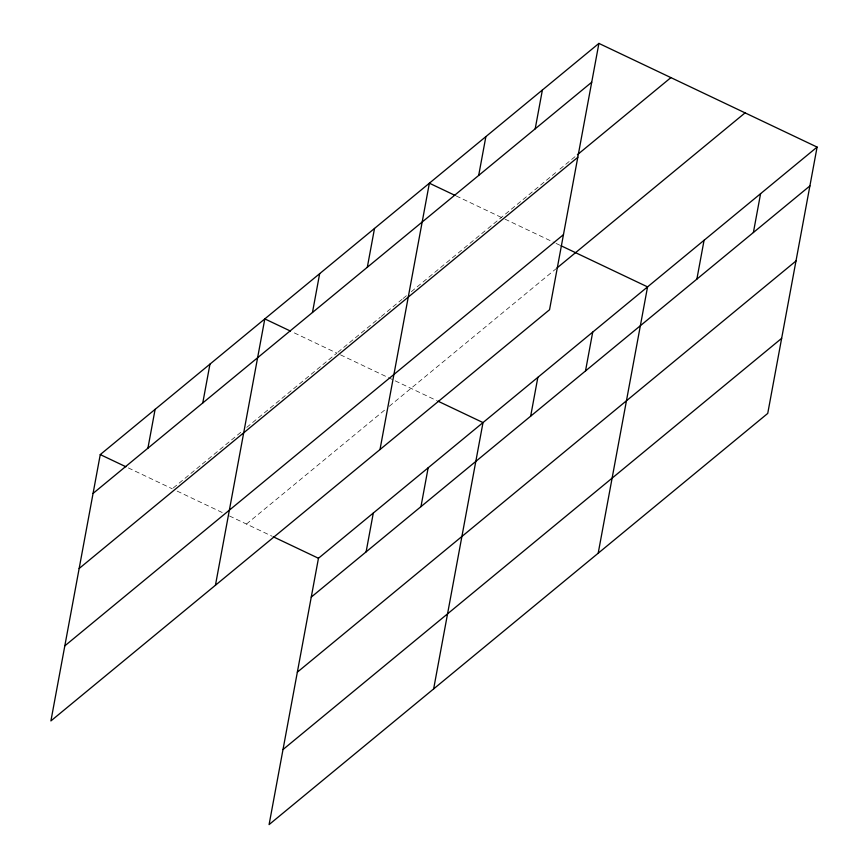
<?xml version="1.0" encoding="UTF-8"?>
<svg xmlns="http://www.w3.org/2000/svg" width="868" height="868" viewBox="0 0 868 868"><rect width="100%" height="100%" fill="white"/><g stroke="black" fill="none" stroke-linecap="round" stroke-linejoin="round"><path stroke-width="0.65" stroke-dasharray="4.34 3.25" d="M173.307 487.946L201.246 464.901M202.277 464.044L241.608 431.624M246.783 427.349L336.817 353.102L292.885 332.227M337.858 352.256L380.282 317.265M381.323 316.408L402.014 299.341M403.056 298.494L407.19 295.077M411.334 291.659L445.49 263.503M446.521 262.646L463.078 248.997M464.109 248.139L486.883 229.369M487.914 228.512L557.885 170.812M559.936 169.119L576.374 155.567M246.458 524.044L385.132 409.696M389.276 406.278L555.889 268.885M456.221 195.962L501.368 217.412M505.024 219.148L554.88 242.845M556.095 243.42L559.751 245.156M340.473 354.838L393.974 380.271M395.2 380.846L436.637 400.539M128.334 467.917L172.265 488.792M177.137 491.104L223.347 513.064M229.434 515.961L272.085 536.229"/><path stroke-width="1.3" d="M598.909 43.4L100.265 454.582L50.908 720.917L549.542 309.735L598.909 43.4L817.092 147.083L767.735 413.418L269.091 824.6L318.458 558.265L817.092 147.083M147.918 448.181L155.112 409.349M202.765 402.958L209.969 364.126M215.448 585.227L264.816 318.892L290.444 331.066M312.469 312.491L319.663 273.659M367.316 267.268L374.52 228.436M380 449.537L429.367 183.202L454.995 195.376M366.112 551.864L373.305 513.031M478.68 175.434L485.885 136.602M420.958 506.63L428.163 467.798M535.198 128.833L542.391 90.001M433.642 688.91L483.009 422.575L437.852 401.114M530.663 416.173L537.856 377.341M585.509 370.94L592.714 332.108M598.193 553.22L647.561 286.885L560.967 245.731M696.874 279.116L704.067 240.284M753.391 232.516L760.585 193.683M93.071 493.415L591.705 82.232M577.404 154.721L670.91 77.61M79.151 568.497L577.795 157.314M64.818 645.846L563.451 234.664M556.93 268.028L745.091 112.862M311.265 597.097L809.898 185.915M297.344 672.168L795.989 260.986M283.011 749.529L781.645 338.346M100.265 454.582L125.893 466.756M273.301 536.804L318.458 558.265"/></g></svg>
